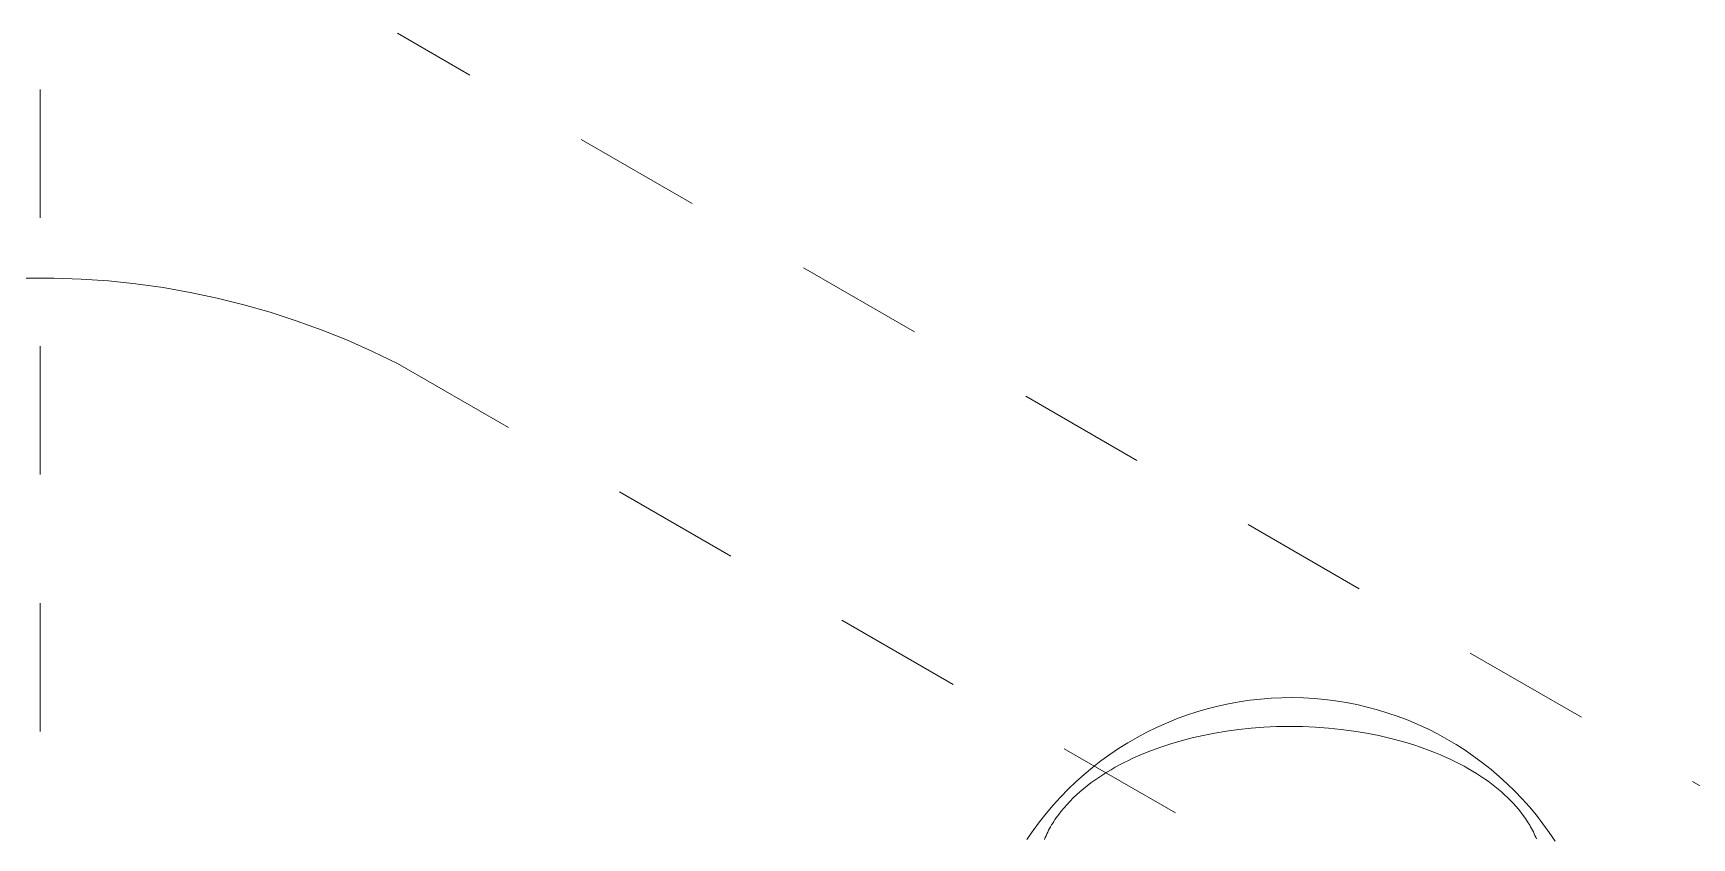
# Model space of a CAD drawing. Header units: inches. Extents: x -14 to 184, y -4 to 134.
# Drawn here: x 101.225 to 102.518, y 64.179 to 64.806 of the extents above; entities that cross this region are included whole.
import ezdxf

# ---------------------------------------------------------------- set-up
doc = ezdxf.new("R2010")
doc.units = ezdxf.units.IN
doc.linetypes.add('HIDDEN', pattern=[1.905, 1.27, -0.635])
doc.layers.add('ZANO_R', color=7, linetype='Continuous', lineweight=0)
doc.layers.add('ZANO_R_przerywana', color=250, linetype='HIDDEN', lineweight=0)

msp = doc.modelspace()

# ---------------------------------------------------------------- linework, layer by layer
at = {"layer": 'ZANO_R'}
for p, q in [((102.14027, 64.2799), (102.14845, 64.28199)), ((102.14845, 64.28199), (102.1567, 64.28379)), ((102.1567, 64.28379), (102.16501, 64.28531)), ((102.16501, 64.28531), (102.17336, 64.28655)), ((102.17336, 64.28655), (102.18168, 64.28749)), ((102.18168, 64.28749), (102.19003, 64.28814)), ((102.19003, 64.28814), (102.1984, 64.28852)), ((102.1984, 64.28852), (102.20678, 64.2886)), ((102.20678, 64.2886), (102.21516, 64.2884)), ((102.21516, 64.2884), (102.22352, 64.28792)), ((102.22352, 64.28792), (102.23186, 64.28715)), ((102.23186, 64.28715), (102.24017, 64.2861)), ((102.24017, 64.2861), (102.24844, 64.28477)), ((102.24844, 64.28477), (102.25666, 64.28315)), ((102.25666, 64.28315), (102.26482, 64.28126)), ((102.10069, 64.26534), (102.1084, 64.26879)), ((102.1084, 64.26879), (102.11622, 64.27198)), ((102.11622, 64.27198), (102.12414, 64.2749)), ((102.12414, 64.2749), (102.13216, 64.27754)), ((102.13216, 64.27754), (102.14027, 64.2799)), ((102.26482, 64.28126), (102.27291, 64.27909)), ((102.27291, 64.27909), (102.28093, 64.27664)), ((102.28093, 64.27664), (102.28885, 64.27393)), ((102.28885, 64.27393), (102.29668, 64.27094)), ((102.29668, 64.27094), (102.3044, 64.2677)), ((102.07835, 64.25343), (102.08566, 64.25766)), ((102.08566, 64.25766), (102.09311, 64.26163)), ((102.09311, 64.26163), (102.10069, 64.26534)), ((102.11996, 64.25501), (102.12837, 64.2572)), ((102.12837, 64.2572), (102.13707, 64.25919)), ((102.13707, 64.25919), (102.14605, 64.26096)), ((102.14605, 64.26096), (102.15529, 64.26249)), ((102.15529, 64.26249), (102.16475, 64.26378)), ((102.16475, 64.26378), (102.17441, 64.2648)), ((102.17441, 64.2648), (102.18423, 64.26556)), ((102.18423, 64.26556), (102.19419, 64.26602)), ((102.19419, 64.26602), (102.20424, 64.2662)), ((102.20424, 64.2662), (102.21434, 64.26607)), ((102.21434, 64.26607), (102.22446, 64.26565)), ((102.22446, 64.26565), (102.23456, 64.26492)), ((102.23456, 64.26492), (102.24459, 64.26389)), ((102.24459, 64.26389), (102.25452, 64.26256)), ((102.25452, 64.26256), (102.2643, 64.26094)), ((102.2643, 64.26094), (102.2739, 64.25904)), ((102.2739, 64.25904), (102.28327, 64.25686)), ((102.28327, 64.25686), (102.2924, 64.25442)), ((102.3044, 64.2677), (102.31201, 64.26419)), ((102.31201, 64.26419), (102.31949, 64.26042)), ((102.31949, 64.26042), (102.32684, 64.2564)), ((102.32684, 64.2564), (102.33405, 64.25213)), ((102.05735, 64.23928), (102.06419, 64.24424)), ((102.06419, 64.24424), (102.07119, 64.24896)), ((102.07119, 64.24896), (102.07835, 64.25343)), ((102.08234, 64.24138), (102.08945, 64.2445)), ((102.08945, 64.2445), (102.09667, 64.24739)), ((102.09667, 64.24739), (102.1041, 64.25008)), ((102.1041, 64.25008), (102.11186, 64.25263)), ((102.11186, 64.25263), (102.11996, 64.25501)), ((102.2924, 64.25442), (102.30123, 64.25174)), ((102.30123, 64.25174), (102.30554, 64.2503)), ((102.30554, 64.2503), (102.30976, 64.24882)), ((102.30976, 64.24882), (102.3139, 64.24728)), ((102.3139, 64.24728), (102.31794, 64.24569)), ((102.31794, 64.24569), (102.3219, 64.24404)), ((102.3219, 64.24404), (102.32577, 64.24236)), ((102.33405, 64.25213), (102.34111, 64.24763)), ((102.34111, 64.24763), (102.34801, 64.24288)), ((102.34801, 64.24288), (102.35475, 64.2379)), ((102.04421, 64.22869), (102.05069, 64.2341)), ((102.05069, 64.2341), (102.05735, 64.23928)), ((102.05879, 64.22856), (102.062, 64.23057)), ((102.062, 64.23057), (102.06526, 64.23252)), ((102.06526, 64.23252), (102.06859, 64.23441)), ((102.06859, 64.23441), (102.07196, 64.23624)), ((102.07196, 64.23624), (102.07538, 64.23801)), ((102.07538, 64.23801), (102.07884, 64.23972)), ((102.07884, 64.23972), (102.08234, 64.24138)), ((102.32577, 64.24236), (102.32954, 64.24062)), ((102.32954, 64.24062), (102.33322, 64.23885)), ((102.33322, 64.23885), (102.3368, 64.23704)), ((102.3368, 64.23704), (102.34027, 64.23519)), ((102.34027, 64.23519), (102.34365, 64.2333)), ((102.34365, 64.2333), (102.34693, 64.23138)), ((102.34693, 64.23138), (102.3501, 64.22944)), ((102.35475, 64.2379), (102.36131, 64.23269)), ((102.36131, 64.23269), (102.36769, 64.22727)), ((102.02593, 64.21116), (102.03182, 64.21721)), ((102.03182, 64.21721), (102.03791, 64.22305)), ((102.03791, 64.22305), (102.04421, 64.22869)), ((102.04106, 64.21534), (102.04382, 64.21768)), ((102.04382, 64.21768), (102.04666, 64.21996)), ((102.04666, 64.21996), (102.04958, 64.22219)), ((102.04958, 64.22219), (102.05258, 64.22437)), ((102.05258, 64.22437), (102.05565, 64.22649)), ((102.05565, 64.22649), (102.05879, 64.22856)), ((102.3501, 64.22944), (102.35317, 64.22746)), ((102.35317, 64.22746), (102.35613, 64.22546)), ((102.35613, 64.22546), (102.35899, 64.22344)), ((102.35899, 64.22344), (102.36175, 64.2214)), ((102.36175, 64.2214), (102.36441, 64.21934)), ((102.36441, 64.21934), (102.36696, 64.21726)), ((102.36696, 64.21726), (102.36941, 64.21517)), ((102.36769, 64.22727), (102.37389, 64.22162)), ((102.37389, 64.22162), (102.37989, 64.21578)), ((102.01479, 64.19847), (102.02025, 64.20491)), ((102.02025, 64.20491), (102.02593, 64.21116)), ((102.02868, 64.20293), (102.03096, 64.2055)), ((102.03096, 64.2055), (102.03334, 64.20803)), ((102.03334, 64.20803), (102.03581, 64.21051)), ((102.03581, 64.21051), (102.03839, 64.21295)), ((102.03839, 64.21295), (102.04106, 64.21534)), ((102.36941, 64.21517), (102.37177, 64.21305)), ((102.37177, 64.21305), (102.37408, 64.21088)), ((102.37408, 64.21088), (102.37632, 64.20866)), ((102.37632, 64.20866), (102.37849, 64.2064)), ((102.37849, 64.2064), (102.38058, 64.20408)), ((102.37989, 64.21578), (102.38568, 64.20973)), ((102.38058, 64.20408), (102.3826, 64.20172)), ((102.38568, 64.20973), (102.39127, 64.20348)), ((102.00454, 64.18505), (102.00955, 64.19185)), ((102.00955, 64.19185), (102.01479, 64.19847)), ((102.01898, 64.18949), (102.01982, 64.19087)), ((102.01982, 64.19087), (102.02069, 64.19224)), ((102.02069, 64.19224), (102.02158, 64.19361)), ((102.02158, 64.19361), (102.02251, 64.19497)), ((102.02251, 64.19497), (102.02446, 64.19766)), ((102.02446, 64.19766), (102.02652, 64.20031)), ((102.02652, 64.20031), (102.02868, 64.20293)), ((102.3826, 64.20172), (102.38454, 64.19932)), ((102.38454, 64.19932), (102.3864, 64.19687)), ((102.3864, 64.19687), (102.38817, 64.19438)), ((102.38817, 64.19438), (102.38985, 64.19184)), ((102.38985, 64.19184), (102.39143, 64.18927)), ((102.39127, 64.20348), (102.39664, 64.19706)), ((102.39664, 64.19706), (102.40179, 64.19045)), ((101.99977, 64.17809), (102.00454, 64.18505)), ((102.01337, 64.1782), (102.01396, 64.17963)), ((102.01396, 64.17963), (102.01458, 64.18106)), ((102.01458, 64.18106), (102.01524, 64.18248)), ((102.01524, 64.18248), (102.01592, 64.18389)), ((102.01592, 64.18389), (102.01664, 64.1853)), ((102.01664, 64.1853), (102.01739, 64.1867)), ((102.01739, 64.1867), (102.01817, 64.1881)), ((102.01817, 64.1881), (102.01898, 64.18949)), ((102.39143, 64.18927), (102.39218, 64.18797)), ((102.39218, 64.18797), (102.39291, 64.18666)), ((102.39291, 64.18666), (102.39361, 64.18534)), ((102.39361, 64.18534), (102.39429, 64.18401)), ((102.39429, 64.18401), (102.39495, 64.18267)), ((102.39495, 64.18267), (102.39557, 64.18133)), ((102.39557, 64.18133), (102.39617, 64.17997)), ((102.39617, 64.17997), (102.39674, 64.17861)), ((102.40179, 64.19045), (102.40671, 64.18367)), ((102.40671, 64.18367), (102.4114, 64.17672))]:
    msp.add_line(p, q, dxfattribs=at)
at = {"layer": 'ZANO_R_przerywana', "ltscale": 0.05}
for p, q in [((101.23078, 54.26226), (101.23078, 67.12048)), ((112.47767, 58.47333), (101.50917, 64.806)), ((101.22008, 64.61532), (101.24148, 64.61532)), ((101.24148, 64.61532), (101.26286, 64.61458)), ((101.26286, 64.61458), (101.28421, 64.61309)), ((101.28421, 64.61309), (101.30549, 64.61086)), ((101.30549, 64.61086), (101.32668, 64.60789)), ((101.32668, 64.60789), (101.34775, 64.60419)), ((101.34775, 64.60419), (101.36869, 64.59976)), ((101.36869, 64.59976), (101.38945, 64.5946)), ((101.38945, 64.5946), (101.41003, 64.58872)), ((101.41003, 64.58872), (101.43039, 64.58214)), ((101.43039, 64.58214), (101.4505, 64.57484)), ((101.4505, 64.57484), (101.47036, 64.56686)), ((101.47036, 64.56686), (101.48992, 64.55818)), ((101.48992, 64.55818), (101.50917, 64.54884)), ((101.50917, 64.54884), (113.47987, 57.63754))]:
    msp.add_line(p, q, dxfattribs=at)

doc.saveas('drawing.dxf')
